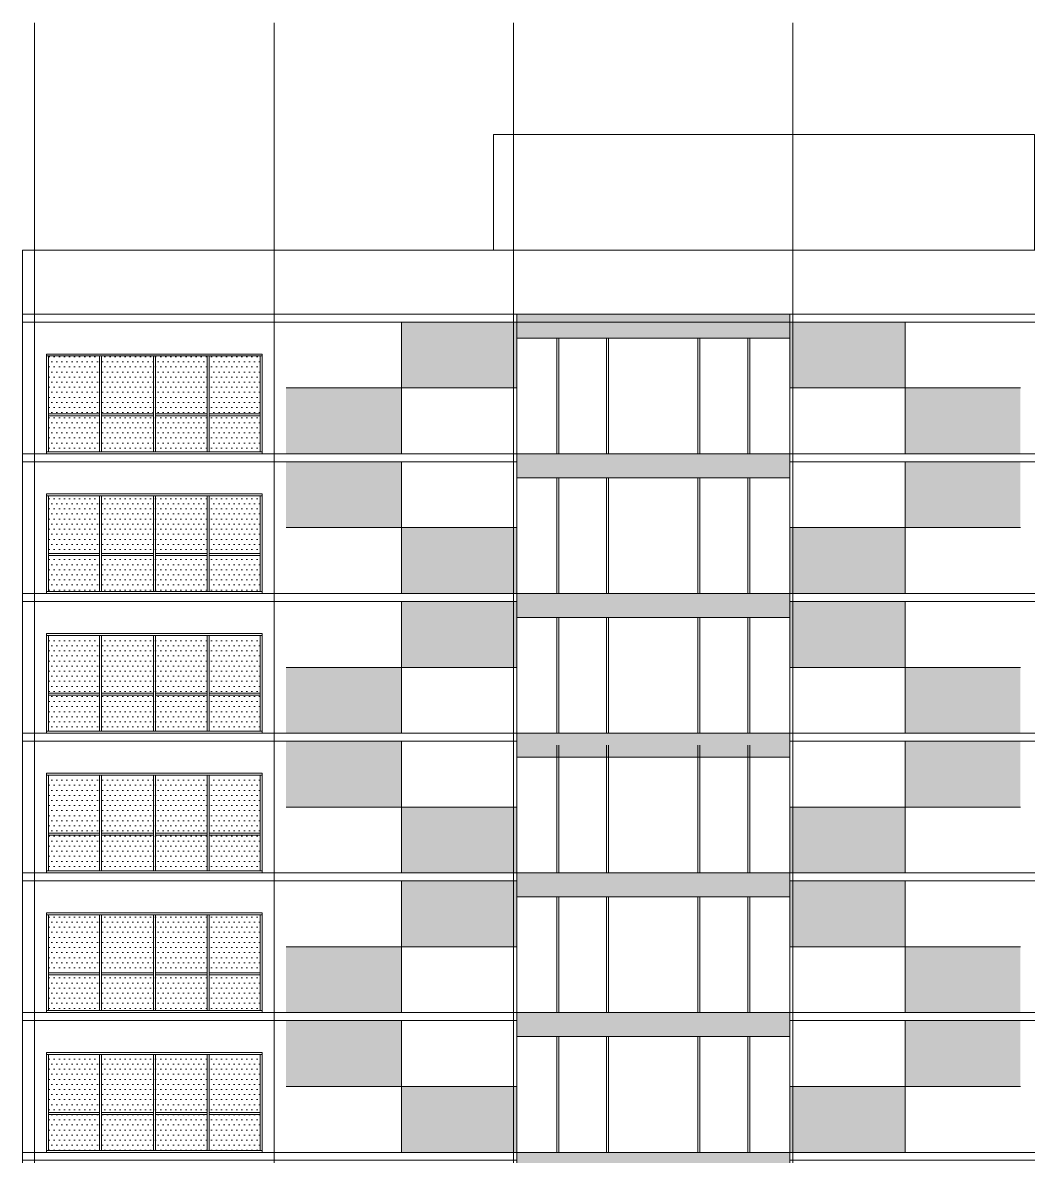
# Model space of a CAD drawing. Header units: millimetres. Extents: x 485872 to 486142, y -52344 to -52207.
# Drawn here: x 486003.81 to 486029, y -52316.98 to -52288.58 of the extents above; entities that cross this region are included whole.
import ezdxf

# ---------------------------------------------------------------- set-up
doc = ezdxf.new("R2010")
doc.units = ezdxf.units.MM
doc.header["$LTSCALE"] = 15
doc.linetypes.add('DASHDOTX2', pattern=[50.8, 25.4, -12.7, 0, -12.7])
doc.layers.add('G', color=8, linetype='Continuous')
pattern_1 = [(0, (485420.08053, -52290.53726), (0.0635, 0.127), [0, -0.127])]
pattern_2 = [(0, (485420.08053, -52297.83726), (0.0635, 0.127), [0, -0.127])]
pattern_3 = [(0, (485513.4411254, -52294.43664), (0, 0.006985), [0.00508, -0.001905]), (90, (485513.4411254, -52294.43664), (-0.006985, 4e-19), [0.00508, -0.001905])]
pattern_4 = [(0, (485513.4411254, -52301.73664), (0, 0.006985), [0.00508, -0.001905]), (90, (485513.4411254, -52301.73664), (-0.006985, 4e-19), [0.00508, -0.001905])]
pattern_5 = [(0, (485513.4411254, -52287.43664), (0, 0.006985), [0.00508, -0.001905]), (90, (485513.4411254, -52287.43664), (-0.006985, 4e-19), [0.00508, -0.001905])]
pattern_6 = [(0, (485513.4411254, -52280.43664), (0, 0.006985), [0.00508, -0.001905]), (90, (485513.4411254, -52280.43664), (-0.006985, 4e-19), [0.00508, -0.001905])]

msp = doc.modelspace()

# ---------------------------------------------------------------- hatches: boundary and pattern name
at = {"linetype": 'Continuous', "lineweight": 13}
h = msp.add_hatch(color=143, dxfattribs=at)
h.dxf.hatch_style = 1
h.paths.add_polyline_path([(486016.186, -52296.477), (486023.026, -52296.477), (486023.026, -52295.877), (486016.186, -52295.877)])
h = msp.add_hatch(dxfattribs=at)
h.set_pattern_fill('ANGLE', color=143, scale=0.001)
h.set_pattern_definition(pattern_6)
h.paths.add_polyline_path([(486013.296, -52299.377), (486010.406, -52299.377), (486010.406, -52297.727), (486013.296, -52297.727)])
h.paths.add_polyline_path([(486016.186, -52297.727), (486013.296, -52297.727), (486013.296, -52296.077), (486016.186, -52296.077)])
h = msp.add_hatch(dxfattribs=at)
h.set_pattern_fill('ANGLE', color=143, scale=0.001)
h.set_pattern_definition([(0, (485513.4411254, -52287.73664), (0, 0.006985), [0.00508, -0.001905]), (90, (485513.4411254, -52287.73664), (-0.006985, 4e-19), [0.00508, -0.001905])])
h.paths.add_polyline_path([(486025.916, -52299.377), (486028.806, -52299.377), (486028.806, -52297.727), (486025.916, -52297.727)])
h.paths.add_polyline_path([(486023.026, -52297.727), (486025.916, -52297.727), (486025.916, -52296.077), (486023.026, -52296.077)])
h = msp.add_hatch(dxfattribs=at)
h.set_pattern_fill('DOTS', color=153, scale=0.08)
h.set_pattern_definition(pattern_2)
h.paths.add_polyline_path([(486005.731, -52298.427), (486004.456, -52298.427), (486004.456, -52299.327), (486005.731, -52299.327)])
h.paths.add_polyline_path([(486009.756, -52298.427), (486008.481, -52298.427), (486008.481, -52299.327), (486009.756, -52299.327)])
h.paths.add_polyline_path([(486008.431, -52298.427), (486007.131, -52298.427), (486007.131, -52299.327), (486008.431, -52299.327)])
h.paths.add_polyline_path([(486007.081, -52298.427), (486005.781, -52298.427), (486005.781, -52299.327), (486007.081, -52299.327)])
h.paths.add_polyline_path([(486008.431, -52296.927), (486007.131, -52296.927), (486007.131, -52298.377), (486008.431, -52298.377)])
h.paths.add_polyline_path([(486005.731, -52296.927), (486004.456, -52296.927), (486004.456, -52298.377), (486005.731, -52298.377)])
h.paths.add_polyline_path([(486007.081, -52296.927), (486005.781, -52296.927), (486005.781, -52298.377), (486007.081, -52298.377)])
h.paths.add_polyline_path([(486009.756, -52296.927), (486008.481, -52296.927), (486008.481, -52298.377), (486009.756, -52298.377)])
h = msp.add_hatch(color=143, dxfattribs=at)
h.dxf.hatch_style = 1
h.paths.add_polyline_path([(486016.186, -52299.977), (486023.026, -52299.977), (486023.026, -52299.377), (486016.186, -52299.377)])
h = msp.add_hatch(dxfattribs=at)
h.set_pattern_fill('ANGLE', color=143, scale=0.001)
h.set_pattern_definition(pattern_6)
h.paths.add_polyline_path([(486013.296, -52299.577), (486010.406, -52299.577), (486010.406, -52301.227), (486013.296, -52301.227)])
h.paths.add_polyline_path([(486016.186, -52301.227), (486013.296, -52301.227), (486013.296, -52302.877), (486016.186, -52302.877)])
h = msp.add_hatch(dxfattribs=at)
h.set_pattern_fill('ANGLE', color=143, scale=0.001)
h.set_pattern_definition(pattern_4)
h.paths.add_polyline_path([(486025.916, -52299.577), (486028.806, -52299.577), (486028.806, -52301.227), (486025.916, -52301.227)])
h.paths.add_polyline_path([(486023.026, -52301.227), (486025.916, -52301.227), (486025.916, -52302.877), (486023.026, -52302.877)])
h = msp.add_hatch(dxfattribs=at)
h.set_pattern_fill('DOTS', color=153, scale=0.08)
h.set_pattern_definition(pattern_2)
h.paths.add_polyline_path([(486005.731, -52301.927), (486004.456, -52301.927), (486004.456, -52302.827), (486005.731, -52302.827)])
h.paths.add_polyline_path([(486009.756, -52301.927), (486008.481, -52301.927), (486008.481, -52302.827), (486009.756, -52302.827)])
h.paths.add_polyline_path([(486008.431, -52301.927), (486007.131, -52301.927), (486007.131, -52302.827), (486008.431, -52302.827)])
h.paths.add_polyline_path([(486007.081, -52301.927), (486005.781, -52301.927), (486005.781, -52302.827), (486007.081, -52302.827)])
h.paths.add_polyline_path([(486008.431, -52300.427), (486007.131, -52300.427), (486007.131, -52301.877), (486008.431, -52301.877)])
h.paths.add_polyline_path([(486005.731, -52300.427), (486004.456, -52300.427), (486004.456, -52301.877), (486005.731, -52301.877)])
h.paths.add_polyline_path([(486007.081, -52300.427), (486005.781, -52300.427), (486005.781, -52301.877), (486007.081, -52301.877)])
h.paths.add_polyline_path([(486009.756, -52300.427), (486008.481, -52300.427), (486008.481, -52301.877), (486009.756, -52301.877)])
h = msp.add_hatch(dxfattribs=at)
h.set_pattern_fill('ANGLE', color=143, scale=0.001)
h.set_pattern_definition(pattern_5)
h.paths.add_polyline_path([(486013.296, -52306.377), (486010.406, -52306.377), (486010.406, -52304.727), (486013.296, -52304.727)])
h.paths.add_polyline_path([(486016.186, -52304.727), (486013.296, -52304.727), (486013.296, -52303.077), (486016.186, -52303.077)])
h = msp.add_hatch(color=143, dxfattribs=at)
h.dxf.hatch_style = 1
h.paths.add_polyline_path([(486016.186, -52303.477), (486023.026, -52303.477), (486023.026, -52302.877), (486016.186, -52302.877)])
h = msp.add_hatch(dxfattribs=at)
h.set_pattern_fill('ANGLE', color=143, scale=0.001)
h.set_pattern_definition([(0, (485513.4411254, -52294.73664), (0, 0.006985), [0.00508, -0.001905]), (90, (485513.4411254, -52294.73664), (-0.006985, 4e-19), [0.00508, -0.001905])])
h.paths.add_polyline_path([(486025.916, -52306.377), (486028.806, -52306.377), (486028.806, -52304.727), (486025.916, -52304.727)])
h.paths.add_polyline_path([(486023.026, -52304.727), (486025.916, -52304.727), (486025.916, -52303.077), (486023.026, -52303.077)])
h = msp.add_hatch(dxfattribs=at)
h.set_pattern_fill('DOTS', color=153, scale=0.08)
h.set_pattern_definition(pattern_2)
h.paths.add_polyline_path([(486005.731, -52305.427), (486004.456, -52305.427), (486004.456, -52306.327), (486005.731, -52306.327)])
h.paths.add_polyline_path([(486009.756, -52305.427), (486008.481, -52305.427), (486008.481, -52306.327), (486009.756, -52306.327)])
h.paths.add_polyline_path([(486008.431, -52305.427), (486007.131, -52305.427), (486007.131, -52306.327), (486008.431, -52306.327)])
h.paths.add_polyline_path([(486007.081, -52305.427), (486005.781, -52305.427), (486005.781, -52306.327), (486007.081, -52306.327)])
h.paths.add_polyline_path([(486008.431, -52303.927), (486007.131, -52303.927), (486007.131, -52305.377), (486008.431, -52305.377)])
h.paths.add_polyline_path([(486005.731, -52303.927), (486004.456, -52303.927), (486004.456, -52305.377), (486005.731, -52305.377)])
h.paths.add_polyline_path([(486007.081, -52303.927), (486005.781, -52303.927), (486005.781, -52305.377), (486007.081, -52305.377)])
h.paths.add_polyline_path([(486009.756, -52303.927), (486008.481, -52303.927), (486008.481, -52305.377), (486009.756, -52305.377)])
h = msp.add_hatch(color=143, dxfattribs=at)
h.dxf.hatch_style = 1
h.paths.add_polyline_path([(486016.186, -52306.977), (486023.026, -52306.977), (486023.026, -52306.377), (486016.186, -52306.377)])
h = msp.add_hatch(dxfattribs=at)
h.set_pattern_fill('ANGLE', color=143, scale=0.001)
h.set_pattern_definition(pattern_5)
h.paths.add_polyline_path([(486013.296, -52306.577), (486010.406, -52306.577), (486010.406, -52308.227), (486013.296, -52308.227)])
h.paths.add_polyline_path([(486016.186, -52308.227), (486013.296, -52308.227), (486013.296, -52309.877), (486016.186, -52309.877)])
h = msp.add_hatch(dxfattribs=at)
h.set_pattern_fill('ANGLE', color=143, scale=0.001)
h.set_pattern_definition([(0, (485513.4411254, -52308.73664), (0, 0.006985), [0.00508, -0.001905]), (90, (485513.4411254, -52308.73664), (-0.006985, 4e-19), [0.00508, -0.001905])])
h.paths.add_polyline_path([(486025.916, -52306.577), (486028.806, -52306.577), (486028.806, -52308.227), (486025.916, -52308.227)])
h.paths.add_polyline_path([(486023.026, -52308.227), (486025.916, -52308.227), (486025.916, -52309.877), (486023.026, -52309.877)])
h = msp.add_hatch(dxfattribs=at)
h.set_pattern_fill('DOTS', color=153, scale=0.08)
h.set_pattern_definition(pattern_1)
h.paths.add_polyline_path([(486005.731, -52308.927), (486004.456, -52308.927), (486004.456, -52309.827), (486005.731, -52309.827)])
h.paths.add_polyline_path([(486009.756, -52308.927), (486008.481, -52308.927), (486008.481, -52309.827), (486009.756, -52309.827)])
h.paths.add_polyline_path([(486008.431, -52308.927), (486007.131, -52308.927), (486007.131, -52309.827), (486008.431, -52309.827)])
h.paths.add_polyline_path([(486007.081, -52308.927), (486005.781, -52308.927), (486005.781, -52309.827), (486007.081, -52309.827)])
h.paths.add_polyline_path([(486008.431, -52307.427), (486007.131, -52307.427), (486007.131, -52308.877), (486008.431, -52308.877)])
h.paths.add_polyline_path([(486005.731, -52307.427), (486004.456, -52307.427), (486004.456, -52308.877), (486005.731, -52308.877)])
h.paths.add_polyline_path([(486007.081, -52307.427), (486005.781, -52307.427), (486005.781, -52308.877), (486007.081, -52308.877)])
h.paths.add_polyline_path([(486009.756, -52307.427), (486008.481, -52307.427), (486008.481, -52308.877), (486009.756, -52308.877)])
h = msp.add_hatch(color=143, dxfattribs=at)
h.dxf.hatch_style = 1
h.paths.add_polyline_path([(486016.186, -52310.477), (486023.026, -52310.477), (486023.026, -52309.877), (486016.186, -52309.877)])
h = msp.add_hatch(dxfattribs=at)
h.set_pattern_fill('ANGLE', color=143, scale=0.001)
h.set_pattern_definition(pattern_3)
h.paths.add_polyline_path([(486013.296, -52313.377), (486010.406, -52313.377), (486010.406, -52311.727), (486013.296, -52311.727)])
h.paths.add_polyline_path([(486016.186, -52311.727), (486013.296, -52311.727), (486013.296, -52310.077), (486016.186, -52310.077)])
h = msp.add_hatch(dxfattribs=at)
h.set_pattern_fill('ANGLE', color=143, scale=0.001)
h.set_pattern_definition(pattern_4)
h.paths.add_polyline_path([(486025.916, -52313.377), (486028.806, -52313.377), (486028.806, -52311.727), (486025.916, -52311.727)])
h.paths.add_polyline_path([(486023.026, -52311.727), (486025.916, -52311.727), (486025.916, -52310.077), (486023.026, -52310.077)])
h = msp.add_hatch(dxfattribs=at)
h.set_pattern_fill('DOTS', color=153, scale=0.08)
h.set_pattern_definition(pattern_1)
h.paths.add_polyline_path([(486005.731, -52312.427), (486004.456, -52312.427), (486004.456, -52313.327), (486005.731, -52313.327)])
h.paths.add_polyline_path([(486009.756, -52312.427), (486008.481, -52312.427), (486008.481, -52313.327), (486009.756, -52313.327)])
h.paths.add_polyline_path([(486008.431, -52312.427), (486007.131, -52312.427), (486007.131, -52313.327), (486008.431, -52313.327)])
h.paths.add_polyline_path([(486007.081, -52312.427), (486005.781, -52312.427), (486005.781, -52313.327), (486007.081, -52313.327)])
h.paths.add_polyline_path([(486008.431, -52310.927), (486007.131, -52310.927), (486007.131, -52312.377), (486008.431, -52312.377)])
h.paths.add_polyline_path([(486005.731, -52310.927), (486004.456, -52310.927), (486004.456, -52312.377), (486005.731, -52312.377)])
h.paths.add_polyline_path([(486007.081, -52310.927), (486005.781, -52310.927), (486005.781, -52312.377), (486007.081, -52312.377)])
h.paths.add_polyline_path([(486009.756, -52310.927), (486008.481, -52310.927), (486008.481, -52312.377), (486009.756, -52312.377)])
h = msp.add_hatch(dxfattribs=at)
h.set_pattern_fill('ANGLE', color=143, scale=0.001)
h.set_pattern_definition(pattern_3)
h.paths.add_polyline_path([(486013.296, -52313.577), (486010.406, -52313.577), (486010.406, -52315.227), (486013.296, -52315.227)])
h.paths.add_polyline_path([(486016.186, -52315.227), (486013.296, -52315.227), (486013.296, -52316.877), (486016.186, -52316.877)])
h = msp.add_hatch(color=143, dxfattribs=at)
h.dxf.hatch_style = 1
h.paths.add_polyline_path([(486016.186, -52313.977), (486023.026, -52313.977), (486023.026, -52313.377), (486016.186, -52313.377)])
h = msp.add_hatch(dxfattribs=at)
h.set_pattern_fill('ANGLE', color=143, scale=0.001)
h.set_pattern_definition([(0, (485513.4411254, -52315.73664), (0, 0.006985), [0.00508, -0.001905]), (90, (485513.4411254, -52315.73664), (-0.006985, 4e-19), [0.00508, -0.001905])])
h.paths.add_polyline_path([(486025.916, -52313.577), (486028.806, -52313.577), (486028.806, -52315.227), (486025.916, -52315.227)])
h.paths.add_polyline_path([(486023.026, -52315.227), (486025.916, -52315.227), (486025.916, -52316.877), (486023.026, -52316.877)])
h = msp.add_hatch(dxfattribs=at)
h.set_pattern_fill('DOTS', color=153, scale=0.08)
h.set_pattern_definition(pattern_1)
h.paths.add_polyline_path([(486005.731, -52315.927), (486004.456, -52315.927), (486004.456, -52316.827), (486005.731, -52316.827)])
h.paths.add_polyline_path([(486009.756, -52315.927), (486008.481, -52315.927), (486008.481, -52316.827), (486009.756, -52316.827)])
h.paths.add_polyline_path([(486008.431, -52315.927), (486007.131, -52315.927), (486007.131, -52316.827), (486008.431, -52316.827)])
h.paths.add_polyline_path([(486007.081, -52315.927), (486005.781, -52315.927), (486005.781, -52316.827), (486007.081, -52316.827)])
h.paths.add_polyline_path([(486008.431, -52314.427), (486007.131, -52314.427), (486007.131, -52315.877), (486008.431, -52315.877)])
h.paths.add_polyline_path([(486005.731, -52314.427), (486004.456, -52314.427), (486004.456, -52315.877), (486005.731, -52315.877)])
h.paths.add_polyline_path([(486007.081, -52314.427), (486005.781, -52314.427), (486005.781, -52315.877), (486007.081, -52315.877)])
h.paths.add_polyline_path([(486009.756, -52314.427), (486008.481, -52314.427), (486008.481, -52315.877), (486009.756, -52315.877)])
h = msp.add_hatch(color=143, dxfattribs=at)
h.dxf.hatch_style = 1
h.paths.add_polyline_path([(486016.186, -52317.477), (486023.026, -52317.477), (486023.026, -52316.877), (486016.186, -52316.877)])

# ---------------------------------------------------------------- linework, layer by layer
at = {"color": 6, "linetype": 'DASHDOTX2', "lineweight": 13}
for p, q in [((486004.106, -52288.577), (486004.106, -52296.677)), ((486010.106, -52288.577), (486010.106, -52298.027)), ((486016.106, -52288.577), (486016.106, -52298.027)), ((486023.106, -52288.577), (486023.106, -52298.027)), ((486004.106, -52295.877), (486004.106, -52306.577)), ((486010.106, -52295.877), (486010.106, -52306.577)), ((486016.106, -52295.877), (486016.106, -52306.577)), ((486023.106, -52295.877), (486023.106, -52306.577)), ((486004.106, -52306.377), (486004.106, -52331.077)), ((486010.106, -52306.377), (486010.106, -52331.077)), ((486016.106, -52306.377), (486016.106, -52331.077)), ((486023.106, -52306.377), (486023.106, -52331.077))]:
    msp.add_line(p, q, dxfattribs=at)
at = {"linetype": 'Continuous', "lineweight": 13}
for p, q in [((486003.806, -52295.877), (486003.806, -52331.077)), ((486003.806, -52299.377), (486003.806, -52296.077)), ((486023.026, -52296.477), (486016.186, -52296.477)), ((486023.026, -52296.477), (486016.186, -52296.477)), ((486004.406, -52299.377), (486004.406, -52296.877)), ((486004.406, -52296.877), (486009.806, -52296.877)), ((486009.806, -52299.377), (486009.806, -52296.877)), ((486004.406, -52296.927), (486009.806, -52296.927)), ((486004.456, -52299.327), (486004.456, -52296.927)), ((486005.731, -52299.327), (486005.731, -52296.927)), ((486005.781, -52299.327), (486005.781, -52296.927)), ((486007.081, -52299.327), (486007.081, -52296.927)), ((486007.131, -52299.327), (486007.131, -52296.927)), ((486008.431, -52299.327), (486008.431, -52296.927)), ((486008.481, -52299.327), (486008.481, -52296.927)), ((486009.756, -52299.327), (486009.756, -52296.927)), ((486004.456, -52298.377), (486005.731, -52298.377)), ((486004.456, -52298.427), (486005.731, -52298.427)), ((486005.781, -52298.377), (486007.081, -52298.377)), ((486005.781, -52298.427), (486007.081, -52298.427)), ((486007.131, -52298.377), (486008.431, -52298.377)), ((486007.131, -52298.427), (486008.431, -52298.427)), ((486008.481, -52298.377), (486009.756, -52298.377)), ((486008.481, -52298.427), (486009.756, -52298.427)), ((486004.406, -52299.327), (486009.806, -52299.327)), ((486023.026, -52299.377), (486016.186, -52299.377)), ((486003.806, -52302.877), (486003.806, -52299.577)), ((486023.026, -52299.977), (486016.186, -52299.977)), ((486004.406, -52302.877), (486004.406, -52300.377)), ((486004.406, -52300.377), (486009.806, -52300.377)), ((486004.406, -52300.427), (486009.806, -52300.427)), ((486004.456, -52302.827), (486004.456, -52300.427)), ((486005.731, -52302.827), (486005.731, -52300.427)), ((486005.781, -52302.827), (486005.781, -52300.427)), ((486007.081, -52302.827), (486007.081, -52300.427)), ((486007.131, -52302.827), (486007.131, -52300.427)), ((486008.431, -52302.827), (486008.431, -52300.427)), ((486008.481, -52302.827), (486008.481, -52300.427)), ((486009.756, -52302.827), (486009.756, -52300.427)), ((486009.806, -52302.877), (486009.806, -52300.377)), ((486004.456, -52301.877), (486005.731, -52301.877)), ((486004.456, -52301.927), (486005.731, -52301.927)), ((486005.781, -52301.877), (486007.081, -52301.877)), ((486005.781, -52301.927), (486007.081, -52301.927)), ((486007.131, -52301.877), (486008.431, -52301.877)), ((486007.131, -52301.927), (486008.431, -52301.927)), ((486008.481, -52301.877), (486009.756, -52301.877)), ((486008.481, -52301.927), (486009.756, -52301.927)), ((486004.406, -52302.827), (486009.806, -52302.827)), ((486003.806, -52306.377), (486003.806, -52303.077)), ((486023.026, -52302.877), (486016.186, -52302.877)), ((486023.026, -52303.477), (486016.186, -52303.477)), ((486004.406, -52306.377), (486004.406, -52303.877)), ((486004.406, -52303.877), (486009.806, -52303.877)), ((486004.406, -52303.927), (486009.806, -52303.927)), ((486004.456, -52306.327), (486004.456, -52303.927)), ((486005.731, -52306.327), (486005.731, -52303.927)), ((486005.781, -52306.327), (486005.781, -52303.927)), ((486007.081, -52306.327), (486007.081, -52303.927)), ((486007.131, -52306.327), (486007.131, -52303.927)), ((486008.431, -52306.327), (486008.431, -52303.927)), ((486008.481, -52306.327), (486008.481, -52303.927)), ((486009.756, -52306.327), (486009.756, -52303.927)), ((486009.806, -52306.377), (486009.806, -52303.877)), ((486004.456, -52305.377), (486005.731, -52305.377)), ((486005.781, -52305.377), (486007.081, -52305.377)), ((486007.131, -52305.377), (486008.431, -52305.377)), ((486008.481, -52305.377), (486009.756, -52305.377)), ((486004.456, -52305.427), (486005.731, -52305.427)), ((486005.781, -52305.427), (486007.081, -52305.427)), ((486007.131, -52305.427), (486008.431, -52305.427)), ((486008.481, -52305.427), (486009.756, -52305.427)), ((486003.806, -52309.877), (486003.806, -52306.277)), ((486004.406, -52306.327), (486009.806, -52306.327)), ((486023.026, -52306.377), (486016.186, -52306.377)), ((486023.026, -52306.977), (486016.186, -52306.977)), ((486004.406, -52309.877), (486004.406, -52307.377)), ((486004.406, -52307.377), (486009.806, -52307.377)), ((486009.806, -52309.877), (486009.806, -52307.377)), ((486004.406, -52307.427), (486009.806, -52307.427)), ((486004.456, -52309.827), (486004.456, -52307.427)), ((486005.731, -52309.827), (486005.731, -52307.427)), ((486005.781, -52309.827), (486005.781, -52307.427)), ((486007.081, -52309.827), (486007.081, -52307.427)), ((486007.131, -52309.827), (486007.131, -52307.427)), ((486008.431, -52309.827), (486008.431, -52307.427)), ((486008.481, -52309.827), (486008.481, -52307.427)), ((486009.756, -52309.827), (486009.756, -52307.427)), ((486004.456, -52308.877), (486005.731, -52308.877)), ((486004.456, -52308.927), (486005.731, -52308.927)), ((486005.781, -52308.877), (486007.081, -52308.877)), ((486005.781, -52308.927), (486007.081, -52308.927)), ((486007.131, -52308.877), (486008.431, -52308.877)), ((486007.131, -52308.927), (486008.431, -52308.927)), ((486008.481, -52308.877), (486009.756, -52308.877)), ((486008.481, -52308.927), (486009.756, -52308.927)), ((486004.406, -52309.827), (486009.806, -52309.827)), ((486023.026, -52309.877), (486016.186, -52309.877)), ((486003.806, -52313.377), (486003.806, -52310.077)), ((486023.026, -52310.477), (486016.186, -52310.477)), ((486004.406, -52313.377), (486004.406, -52310.877)), ((486004.406, -52310.877), (486009.806, -52310.877)), ((486004.406, -52310.927), (486009.806, -52310.927)), ((486004.456, -52313.327), (486004.456, -52310.927)), ((486005.731, -52313.327), (486005.731, -52310.927)), ((486005.781, -52313.327), (486005.781, -52310.927)), ((486007.081, -52313.327), (486007.081, -52310.927)), ((486007.131, -52313.327), (486007.131, -52310.927)), ((486008.431, -52313.327), (486008.431, -52310.927)), ((486008.481, -52313.327), (486008.481, -52310.927)), ((486009.756, -52313.327), (486009.756, -52310.927)), ((486009.806, -52313.377), (486009.806, -52310.877)), ((486004.456, -52312.377), (486005.731, -52312.377)), ((486004.456, -52312.427), (486005.731, -52312.427)), ((486005.781, -52312.377), (486007.081, -52312.377)), ((486005.781, -52312.427), (486007.081, -52312.427)), ((486007.131, -52312.377), (486008.431, -52312.377)), ((486007.131, -52312.427), (486008.431, -52312.427)), ((486008.481, -52312.377), (486009.756, -52312.377)), ((486008.481, -52312.427), (486009.756, -52312.427)), ((486004.406, -52313.327), (486009.806, -52313.327)), ((486003.806, -52316.877), (486003.806, -52313.577)), ((486023.026, -52313.377), (486016.186, -52313.377)), ((486023.026, -52313.977), (486016.186, -52313.977)), ((486004.406, -52316.877), (486004.406, -52314.377)), ((486004.406, -52314.377), (486009.806, -52314.377)), ((486004.406, -52314.427), (486009.806, -52314.427)), ((486004.456, -52316.827), (486004.456, -52314.427)), ((486005.731, -52316.827), (486005.731, -52314.427)), ((486005.781, -52316.827), (486005.781, -52314.427)), ((486007.081, -52316.827), (486007.081, -52314.427)), ((486007.131, -52316.827), (486007.131, -52314.427)), ((486008.431, -52316.827), (486008.431, -52314.427)), ((486008.481, -52316.827), (486008.481, -52314.427)), ((486009.756, -52316.827), (486009.756, -52314.427)), ((486009.806, -52316.877), (486009.806, -52314.377)), ((486004.456, -52315.877), (486005.731, -52315.877)), ((486005.781, -52315.877), (486007.081, -52315.877)), ((486007.131, -52315.877), (486008.431, -52315.877)), ((486008.481, -52315.877), (486009.756, -52315.877)), ((486004.456, -52315.927), (486005.731, -52315.927)), ((486005.781, -52315.927), (486007.081, -52315.927)), ((486007.131, -52315.927), (486008.431, -52315.927)), ((486008.481, -52315.927), (486009.756, -52315.927)), ((486004.406, -52316.827), (486009.806, -52316.827)), ((486023.026, -52316.877), (486016.186, -52316.877))]:
    msp.add_line(p, q, dxfattribs=at)
at = {"linetype": 'Continuous', "lineweight": 9}
for points in [[(486003.806, -52296.077), (486016.186, -52296.077), (486016.186, -52295.877), (486003.806, -52295.877)], [(486003.806, -52295.877), (486035.406, -52295.877)], [(486035.406, -52296.077), (486003.806, -52296.077)], [(486003.806, -52299.577), (486016.186, -52299.577), (486016.186, -52299.377), (486003.806, -52299.377)], [(486035.406, -52299.577), (486023.026, -52299.577), (486023.026, -52299.377), (486035.406, -52299.377)], [(486003.806, -52303.077), (486016.186, -52303.077), (486016.186, -52302.877), (486003.806, -52302.877)], [(486035.406, -52303.077), (486023.026, -52303.077), (486023.026, -52302.877), (486035.406, -52302.877)], [(486003.806, -52306.577), (486016.186, -52306.577), (486016.186, -52306.377), (486003.806, -52306.377)], [(486003.806, -52306.577), (486016.186, -52306.577), (486016.186, -52306.377), (486003.806, -52306.377)], [(486035.406, -52306.577), (486023.026, -52306.577), (486023.026, -52306.377), (486035.406, -52306.377)], [(486035.406, -52306.577), (486023.026, -52306.577), (486023.026, -52306.377), (486035.406, -52306.377)], [(486003.806, -52310.077), (486016.186, -52310.077), (486016.186, -52309.877), (486003.806, -52309.877)], [(486035.406, -52310.077), (486023.026, -52310.077), (486023.026, -52309.877), (486035.406, -52309.877)], [(486003.806, -52313.577), (486016.186, -52313.577), (486016.186, -52313.377), (486003.806, -52313.377)], [(486035.406, -52313.577), (486023.026, -52313.577), (486023.026, -52313.377), (486035.406, -52313.377)], [(486003.806, -52317.077), (486016.186, -52317.077), (486016.186, -52316.877), (486003.806, -52316.877)], [(486035.406, -52317.077), (486023.026, -52317.077), (486023.026, -52316.877), (486035.406, -52316.877)]]:
    msp.add_lwpolyline(points, dxfattribs=at)
at = {"linetype": 'Continuous', "lineweight": 13}
for points in [[(486016.186, -52295.877), (486016.186, -52306.577)], [(486023.026, -52306.577), (486023.026, -52295.877)], [(486017.186, -52296.477), (486017.186, -52299.377)], [(486017.236, -52296.477), (486017.236, -52299.377)], [(486018.436, -52299.377), (486018.436, -52296.477)], [(486018.486, -52299.377), (486018.486, -52296.477)], [(486020.726, -52296.477), (486020.726, -52299.377)], [(486020.776, -52296.477), (486020.776, -52299.377)], [(486021.976, -52299.377), (486021.976, -52296.477)], [(486022.026, -52299.377), (486022.026, -52296.477)], [(486017.186, -52299.977), (486017.186, -52302.877)], [(486017.236, -52299.977), (486017.236, -52302.877)], [(486018.436, -52302.877), (486018.436, -52299.977)], [(486018.486, -52302.877), (486018.486, -52299.977)], [(486020.726, -52299.977), (486020.726, -52302.877)], [(486020.776, -52299.977), (486020.776, -52302.877)], [(486021.976, -52302.877), (486021.976, -52299.977)], [(486022.026, -52302.877), (486022.026, -52299.977)], [(486017.186, -52303.477), (486017.186, -52306.377)], [(486017.236, -52303.477), (486017.236, -52306.377)], [(486018.436, -52306.377), (486018.436, -52303.477)], [(486018.486, -52306.377), (486018.486, -52303.477)], [(486020.726, -52303.477), (486020.726, -52306.377)], [(486020.776, -52303.477), (486020.776, -52306.377)], [(486021.976, -52306.377), (486021.976, -52303.477)], [(486022.026, -52306.377), (486022.026, -52303.477)], [(486016.186, -52306.377), (486016.186, -52331.077)], [(486023.026, -52331.077), (486023.026, -52306.377)], [(486017.186, -52306.677), (486017.186, -52309.877)], [(486017.236, -52306.677), (486017.236, -52309.877)], [(486018.436, -52309.877), (486018.436, -52306.677)], [(486018.486, -52309.877), (486018.486, -52306.677)], [(486020.726, -52306.677), (486020.726, -52309.877)], [(486020.776, -52306.677), (486020.776, -52309.877)], [(486021.976, -52309.877), (486021.976, -52306.677)], [(486022.026, -52309.877), (486022.026, -52306.677)], [(486017.186, -52310.477), (486017.186, -52313.377)], [(486017.236, -52310.477), (486017.236, -52313.377)], [(486018.436, -52313.377), (486018.436, -52310.477)], [(486018.486, -52313.377), (486018.486, -52310.477)], [(486020.726, -52310.477), (486020.726, -52313.377)], [(486020.776, -52310.477), (486020.776, -52313.377)], [(486021.976, -52313.377), (486021.976, -52310.477)], [(486022.026, -52313.377), (486022.026, -52310.477)], [(486017.186, -52313.977), (486017.186, -52316.877)], [(486017.236, -52313.977), (486017.236, -52316.877)], [(486018.436, -52316.877), (486018.436, -52313.977)], [(486018.486, -52316.877), (486018.486, -52313.977)], [(486020.726, -52313.977), (486020.726, -52316.877)], [(486020.776, -52313.977), (486020.776, -52316.877)], [(486021.976, -52316.877), (486021.976, -52313.977)], [(486022.026, -52316.877), (486022.026, -52313.977)]]:
    msp.add_lwpolyline(points, dxfattribs=at)
at = {"color": 143, "linetype": 'Continuous', "lineweight": 13}
for points in [[(486013.296, -52299.377), (486013.296, -52296.077)], [(486025.916, -52299.377), (486025.916, -52296.077)], [(486010.406, -52297.727), (486016.186, -52297.727)], [(486028.806, -52297.727), (486023.026, -52297.727)], [(486013.296, -52299.577), (486013.296, -52302.877)], [(486025.916, -52299.577), (486025.916, -52302.877)], [(486010.406, -52301.227), (486016.186, -52301.227)], [(486028.806, -52301.227), (486023.026, -52301.227)], [(486013.296, -52306.377), (486013.296, -52303.077)], [(486025.916, -52306.377), (486025.916, -52303.077)], [(486010.406, -52304.727), (486016.186, -52304.727)], [(486028.806, -52304.727), (486023.026, -52304.727)], [(486013.296, -52306.577), (486013.296, -52309.877)], [(486025.916, -52306.577), (486025.916, -52309.877)], [(486010.406, -52308.227), (486016.186, -52308.227)], [(486028.806, -52308.227), (486023.026, -52308.227)], [(486013.296, -52313.377), (486013.296, -52310.077)], [(486025.916, -52313.377), (486025.916, -52310.077)], [(486010.406, -52311.727), (486016.186, -52311.727)], [(486028.806, -52311.727), (486023.026, -52311.727)], [(486013.296, -52313.577), (486013.296, -52316.877)], [(486025.916, -52313.577), (486025.916, -52316.877)], [(486010.406, -52315.227), (486016.186, -52315.227)], [(486028.806, -52315.227), (486023.026, -52315.227)]]:
    msp.add_lwpolyline(points, dxfattribs=at)
at = {"layer": 'G', "lineweight": 0}
for p, q in [((486003.806, -52295.877), (486003.806, -52294.277)), ((486003.806, -52294.277), (486035.406, -52294.277))]:
    msp.add_line(p, q, dxfattribs=at)
msp.add_lwpolyline([(486015.606, -52291.377), (486029.161, -52291.377), (486029.161, -52294.277), (486015.606, -52294.277)], close=True, dxfattribs=at)

doc.saveas('drawing.dxf')
